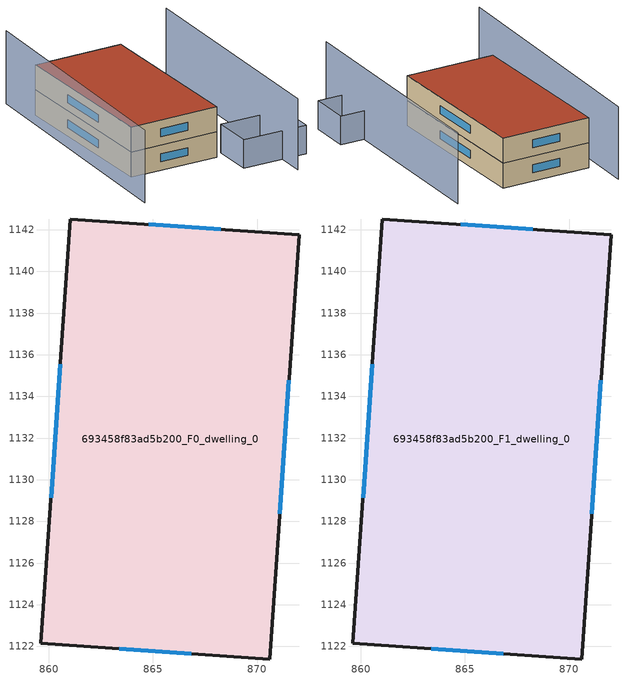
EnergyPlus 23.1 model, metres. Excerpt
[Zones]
693458f83ad5b200_F0_dwelling_0
 floor ground (EU_floor_Construction): 872.02,1141.75 870.6,1121.39 859.62,1122.16 861.04,1142.51 z0
 wall outside (EU_wall_Construction): 870.6,1121.39 872.02,1141.75 861.04,1142.51 859.62,1122.16 870.6,1121.39 z0:3
 window (EU_Window_Construction): 871.08,1128.36 871.53,1134.78 / 863.38,1121.89 866.84,1121.65 / 860.56,1135.54 860.11,1129.12 / 868.26,1142.01 864.8,1142.25 z1.03:1.97
693458f83ad5b200_F1_dwelling_0
 floor to 693458f83ad5b200_F0_dwelling_0 (EU_floor_Construction): 872.01,1141.75 870.6,1121.39 859.62,1122.16 861.04,1142.51 z3
 wall outside (EU_wall_Construction): 870.6,1121.39 872.02,1141.75 861.04,1142.51 859.62,1122.16 870.6,1121.39 z3:6
 window (EU_Window_Construction): 871.08,1128.36 871.53,1134.78 / 863.38,1121.89 866.84,1121.65 / 860.56,1135.54 860.11,1129.12 / 868.26,1142.01 864.8,1142.25 z4.03:4.97
 roof outside (EU_roof_Construction): 870.6,1121.39 872.02,1141.75 861.04,1142.51 859.62,1122.16 z6
shading: 871.64,1122.11 879.56,1121.46 / 879.56,1121.46 879.16,1116.53 / 879.16,1116.53 871.23,1117.18 / 871.23,1117.18 871.64,1122.11 z0:3.4; 875.79,1113.34 878.62,1142.36 z0:8.5; 860.28,1146.96 856.72,1115.51 z0:8.7
[Building]
EU S2 Campaign: North Axis=0; Terrain=City; Solar Distribution=FullExterior
[Site:Location]
Cape.Town.Intl.AP: Latitude=-33.965; Longitude=18.602; Time Zone=2; Elevation=46
[SizingPeriod:WeatherFileDays]
AnnualSizingPeriod: Begin Month=1; Begin Day of Month=1; End Month=12; End Day of Month=31; Day of Week for Start Day=Monday; Use Weather File Daylight Saving Period=No; Use Weather File Rain and Snow Indicators=No
[MATERIAL]
EU_InternalMass_Material: Roughness=MediumRough; Thickness=0.1; Conductivity=1; Density=1800; Specific Heat=900; Thermal Absorptance=0.9; Solar Absorptance=0.7; Visible Absorptance=0.7
[MATERIAL:NOMASS] Roughness=MediumRough; Thermal Absorptance=0.9; Solar Absorptance=0.7; Visible Absorptance=0.7
Name | Thermal Resistance
EU_wall_NoMass | 0.493876
EU_roof_NoMass | 0.449382
EU_floor_NoMass | 1.25
[WINDOWMATERIAL:SIMPLEGLAZINGSYSTEM]
EU_Window_SimpleGlazing: UFactor=4.4; Solar Heat Gain Coefficient=0.85; Visible Transmittance=0.85
[CONSTRUCTION]
EU_wall_Construction: EU_wall_NoMass
EU_roof_Construction: EU_roof_NoMass
EU_floor_Construction: EU_floor_NoMass
EU_Window_Construction: EU_Window_SimpleGlazing
EU_InternalMass_Construction: EU_InternalMass_Material
[ZONE] Type=1; Multiplier=1; Ceiling Height=autocalculate; Volume=673.347; Floor Area=autocalculate; Part of Total Floor Area=Yes
693458f83ad5b200_F0_dwelling_0; 693458f83ad5b200_F1_dwelling_0
[INTERNALMASS] Construction=EU_InternalMass_Construction; Surface Area=224.449
Name | Zone or ZoneList
693458f83ad5b200_F0_dwelling_0_EU_InternalMass | 693458f83ad5b200_F0_dwelling_0
693458f83ad5b200_F1_dwelling_0_EU_InternalMass | 693458f83ad5b200_F1_dwelling_0
[OTHEREQUIPMENT] Fuel Type=Electricity; Design Level Calculation Method=Watts/Area; Power per Zone Floor Area=1; Fraction Latent=0; Fraction Radiant=0; Fraction Lost=0; Carbon Dioxide Generation Rate=0; EndUse Subcategory=EU_Step8_InternalGains
Name | Zone or ZoneList or Space or SpaceList | Schedule
EU_Step8_InternalGain_693458f83ad5b200_F0_dwelling_0_f000 | 693458f83ad5b200_F0_dwelling_0 | EU_Step8_GainSchedule_693458f83ad5b200_F0_dwelling_0_f000
EU_Step8_InternalGain_693458f83ad5b200_F1_dwelling_0_f000 | 693458f83ad5b200_F1_dwelling_0 | EU_Step8_GainSchedule_693458f83ad5b200_F1_dwelling_0_f000
[ZONEVENTILATION:DESIGNFLOWRATE] Schedule=EU_AlwaysOn; Design Flow Rate Calculation Method=AirChanges/Hour; Air Changes per Hour=0.64; Ventilation Type=Natural; Fan Pressure Rise=0; Fan Total Efficiency=1; Constant Term Coefficient=1; Temperature Term Coefficient=0; Velocity Term Coefficient=0; Velocity Squared Term Coefficient=0; Minimum Indoor Temperature=-100; Maximum Indoor Temperature=100; Delta Temperature=-100; Minimum Outdoor Temperature=-100; Maximum Outdoor Temperature=100; Maximum Wind Speed=40
Name | Zone or ZoneList or Space or SpaceList
EU_ConstantAir_693458f83ad5b200_F0_dwelling_0 | 693458f83ad5b200_F0_dwelling_0
EU_ConstantAir_693458f83ad5b200_F1_dwelling_0 | 693458f83ad5b200_F1_dwelling_0
[HVACTEMPLATE:THERMOSTAT] Constant Heating Setpoint=20; Constant Cooling Setpoint=50
EU_HeatOnly_693458f83ad5b200_F0_dwelling_0; EU_HeatOnly_693458f83ad5b200_F1_dwelling_0
[HVACTEMPLATE:ZONE:IDEALLOADSAIRSYSTEM] System Availability Schedule=EU_AlwaysOn; Maximum Heating Supply Air Temperature=50; Minimum Cooling Supply Air Temperature=13; Maximum Heating Supply Air Humidity Ratio=0.0156; Minimum Cooling Supply Air Humidity Ratio=0.0077; Heating Limit=NoLimit; Cooling Limit=NoLimit; Heating Availability Schedule=EU_AlwaysOn; Cooling Availability Schedule=EU_CoolingOff; Dehumidification Control Type=ConstantSensibleHeatRatio; Cooling Sensible Heat Ratio=0.7; Dehumidification Setpoint=60; Humidification Control Type=None; Humidification Setpoint=30; Outdoor Air Method=None; Outdoor Air Flow Rate per Person=0.00944; Outdoor Air Flow Rate per Zone Floor Area=0; Outdoor Air Flow Rate per Zone=0; Demand Controlled Ventilation Type=None; Outdoor Air Economizer Type=NoEconomizer; Heat Recovery Type=None; Sensible Heat Recovery Effectiveness=0.7; Latent Heat Recovery Effectiveness=0.65
Name | Template Thermostat
693458f83ad5b200_F0_dwelling_0 | EU_HeatOnly_693458f83ad5b200_F0_dwelling_0
693458f83ad5b200_F1_dwelling_0 | EU_HeatOnly_693458f83ad5b200_F1_dwelling_0
[SIZING:ZONE] Zone Cooling Design Supply Air Temperature Input Method=SupplyAirTemperature; Zone Cooling Design Supply Air Temperature=13; Zone Heating Design Supply Air Temperature Input Method=SupplyAirTemperature; Zone Heating Design Supply Air Temperature=50; Zone Cooling Design Supply Air Humidity Ratio=0.008; Zone Heating Design Supply Air Humidity Ratio=0.008; Cooling Design Air Flow Method=DesignDay; Cooling Design Air Flow Rate=0; Cooling Minimum Air Flow per Zone Floor Area=0.000762; Cooling Minimum Air Flow=0; Cooling Minimum Air Flow Fraction=0.2; Heating Design Air Flow Method=DesignDay; Heating Design Air Flow Rate=0; Heating Maximum Air Flow per Zone Floor Area=0.002032; Heating Maximum Air Flow=0.141576; Heating Maximum Air Flow Fraction=0.3; Account for Dedicated Outdoor Air System=No; Dedicated Outdoor Air System Control Strategy=NeutralSupplyAir; Dedicated Outdoor Air Low Setpoint Temperature for Design=autosize; Dedicated Outdoor Air High Setpoint Temperature for Design=autosize; Zone Load Sizing Method=Sensible Load Only No Latent Load; Zone Latent Cooling Design Supply Air Humidity Ratio Input Method=HumidityRatioDifference; Zone Cooling Design Supply Air Humidity Ratio Difference=0.005; Zone Latent Heating Design Supply Air Humidity Ratio Input Method=HumidityRatioDifference; Zone Humidification Design Supply Air Humidity Ratio Difference=0.005
693458f83ad5b200_F0_dwelling_0; 693458f83ad5b200_F1_dwelling_0
[SCHEDULE:CONSTANT]
Name | Hourly Value
EU_AlwaysOn | 1
EU_CoolingOff | 0
[SCHEDULE:FILE] Column Number=1; Rows to Skip at Top=0; Number of Hours of Data=8760; Column Separator=Comma; Interpolate to Timestep=No; Minutes per Item=60; Adjust Schedule for Daylight Savings=Yes
Name | File
EU_Step8_GainSchedule_693458f83ad5b200_F0_dwelling_0_f000 | ../../schedules/693458f83ad5b200/693458f83ad5b200_F0_dwelling_0_f000_gain.csv
EU_Step8_GainSchedule_693458f83ad5b200_F1_dwelling_0_f000 | ../../schedules/693458f83ad5b200/693458f83ad5b200_F1_dwelling_0_f000_gain.csv
